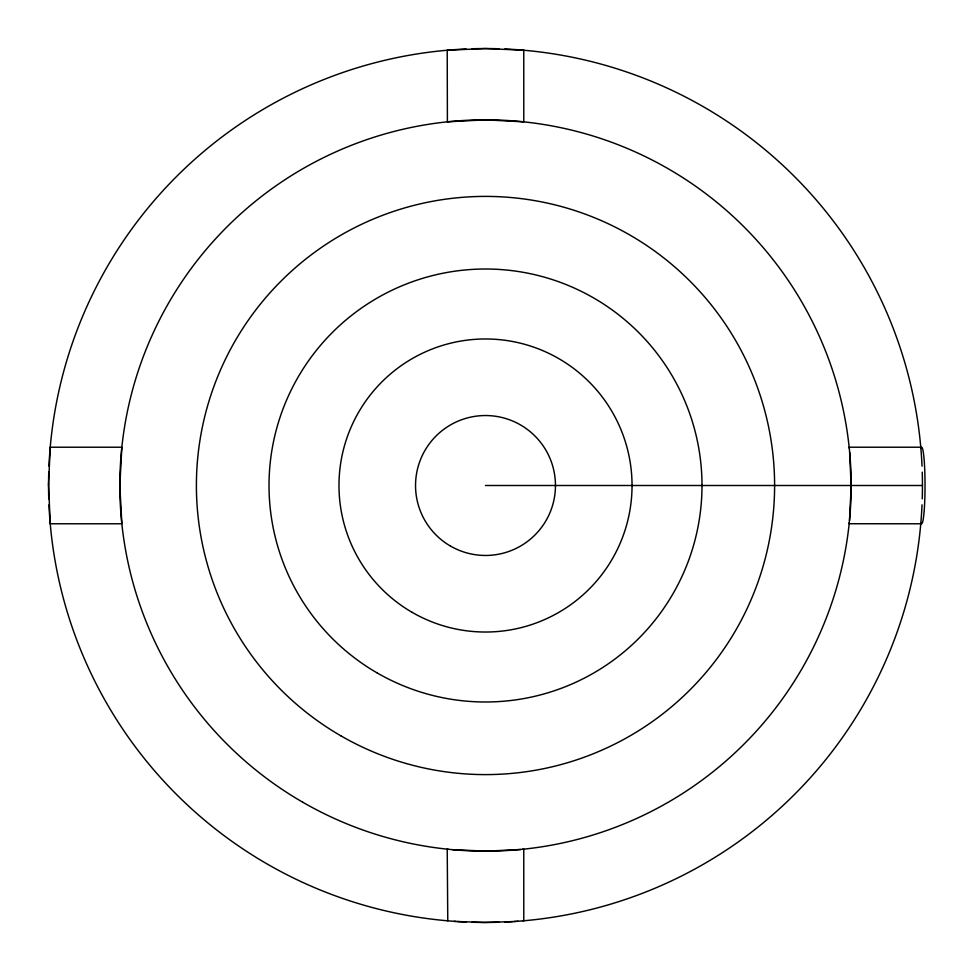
<?xml version="1.0" encoding="UTF-8"?>
<svg xmlns="http://www.w3.org/2000/svg" width="971" height="971" viewBox="0 0 971 971"><rect width="100%" height="100%" fill="white"/><g stroke="black" fill="none" stroke-linecap="round" stroke-linejoin="round"><path stroke-width="1.46" d="M849.491 520.492L851.166 486.447L849.649 452.195M849.273 522.641L849.164 523.733L920.775 523.782M522.641 849.273L523.77 849.152L523.782 920.775L523.041 920.836M520.492 849.491L486.447 851.166L452.668 849.686M517.846 921.248L516.803 921.333M515.686 921.406L513.865 921.528M512.567 921.613L484.553 922.45L457.135 921.528M920.775 447.218L849.152 447.218L849.249 448.153M485.5 485.5L922.45 485.5M455.909 921.443L454.197 921.333M447.777 920.824L447.218 849.152L448.153 849.249M922.025 504.811A436.95 436.95 0 0 1 504.811 922.025M498.863 922.244A436.95 436.95 0 0 1 472.137 922.244M466.189 922.025A436.95 436.95 0 0 1 48.975 504.811M48.756 498.863A436.95 436.95 0 0 1 48.756 472.137M48.975 466.189A436.95 436.95 0 0 1 466.189 48.975M472.137 48.756A436.95 436.95 0 0 1 498.863 48.756M504.811 48.975A436.95 436.95 0 0 1 922.025 466.189M922.244 472.137A436.95 436.95 0 0 1 922.244 498.863M920.799 448.286A38.245 3.447 90 0 1 925.035 485.5A38.245 3.447 90 0 1 920.799 522.714M48.55 484.553L50.225 523.77L121.848 523.782L119.834 485.5L121.848 447.23L50.225 447.218L48.55 484.553M447.4 121.824L447.218 50.225L485.5 48.55L523.77 50.225L523.782 121.848L485.5 119.834L447.4 121.824M450.52 546.09A69.961 69.961 0 0 0 555.461 485.5A69.961 69.961 0 0 0 450.52 424.91A69.961 69.961 0 0 0 450.52 546.09M412.238 612.398A146.536 146.536 0 0 0 632.036 485.5A146.536 146.536 0 0 0 412.238 358.602A146.536 146.536 0 0 0 412.238 612.398M377.258 672.988A216.497 216.497 0 0 0 701.997 485.5A216.497 216.497 0 0 0 377.258 298.012A216.497 216.497 0 0 0 377.258 672.988M340.955 735.872A289.103 289.103 0 0 0 774.603 485.5A289.103 289.103 0 0 0 340.955 235.128A289.103 289.103 0 0 0 340.955 735.872M302.673 802.18A365.666 365.666 0 0 0 851.166 485.5A365.666 365.666 0 0 0 302.673 168.82A365.666 365.666 0 0 0 302.673 802.18"/></g></svg>
